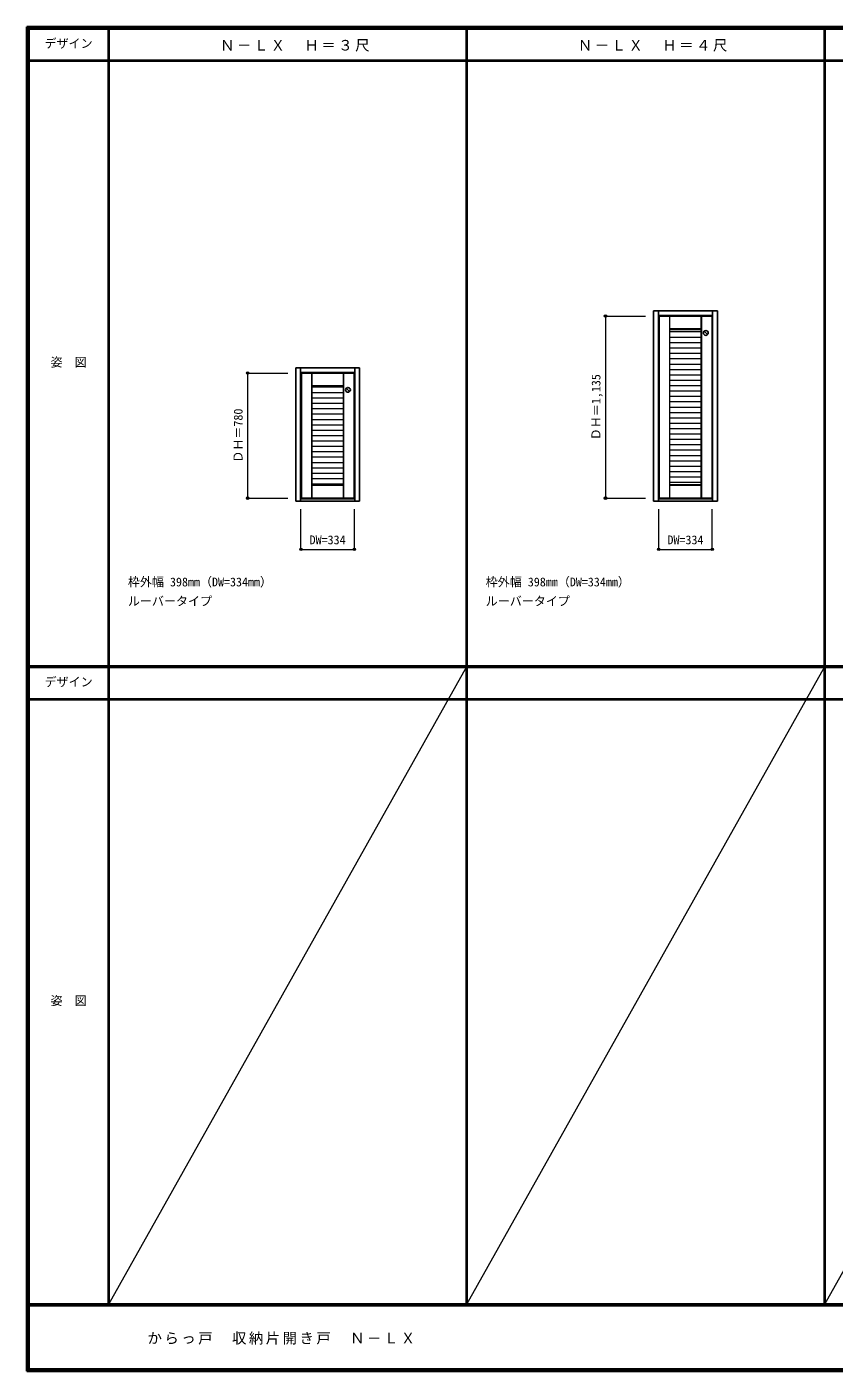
# Model space of a CAD drawing. Units: millimetres, scale not verified. Extents: x -6000 to 5700, y -4307 to 4175.
# Drawn here: x -6000 to -966, y -4205 to 4175 of the extents above; entities that cross this region are included whole.
import ezdxf
from ezdxf.enums import TextEntityAlignment as Align

# ---------------------------------------------------------------- set-up
doc = ezdxf.new("R2010")
doc.units = ezdxf.units.MM
doc.header["$LTSCALE"] = 30
doc.header["$PDMODE"] = 32
doc.header["$PDSIZE"] = 15
doc.linetypes.add('DASHED1', pattern=[1.8, 1.2, -0.6])
for name, color, linetype, lineweight in [('0-2_扉', 3, 'Continuous', 25), ('0-3_仕上げ', 7, 'Continuous', 18), ('0-4_枠', 3, 'Continuous', 25), ('0-8_取手W', 3, 'DASHED1', 25), ('0-B_寸法', 4, 'Continuous', 9), ('0-C_ハッチ', 7, 'Continuous', 18), ('F-1_枠', 6, 'Continuous', 40), ('F-A_文字', 7, 'Continuous', 18)]:
    doc.layers.add(name, color=color, linetype=linetype, lineweight=lineweight)
doc.layers.add('0-A_文字', color=7, linetype='Continuous')
doc.styles.add('ＭＳ ゴシック', font='')
doc.styles.get('ＭＳ ゴシック').set_extended_font_data('MS Gothic')

msp = doc.modelspace()

# ---------------------------------------------------------------- linework, layer by layer
at = {"layer": '0-2_扉'}
for p, q in [((-1725.6, 2372), (-1725.6, 1237)), ((-3957.2, 2017), (-4291.2, 2017)), ((-4291.2, 2017), (-4291.2, 1237)), ((-3957.2, 2017), (-3957.2, 1237)), ((-3957.2, 1237), (-4291.2, 1237)), ((-1725.6, 1237), (-2059.6, 1237))]:
    msp.add_line(p, q, dxfattribs=at)
msp.add_lwpolyline([(-1725.6, 2372), (-2059.6, 2372), (-2059.6, 1237)], dxfattribs=at)
at = {"layer": '0-3_仕上げ'}
for p, q in [((-2056.6, 2372), (-2056.6, 1237)), ((-1991.6, 2372), (-1991.6, 1237)), ((-1990.6, 1237), (-1990.6, 2372)), ((-1794.6, 1237), (-1794.6, 2372)), ((-1793.6, 2372), (-1793.6, 1237)), ((-1728.6, 2372), (-1728.6, 1237)), ((-1794.6, 2292), (-1990.6, 2292)), ((-1990.6, 2289), (-1794.6, 2289)), ((-4288.2, 2017), (-4288.2, 1237)), ((-4223.2, 2017), (-4223.2, 1237)), ((-4222.2, 1237), (-4222.2, 2017)), ((-4026.2, 1237), (-4026.2, 2017)), ((-4025.2, 2017), (-4025.2, 1237)), ((-3960.2, 2017), (-3960.2, 1237)), ((-4026.2, 1937), (-4222.2, 1937)), ((-4222.2, 1934), (-4026.2, 1934)), ((-4026.2, 1320), (-4222.2, 1320)), ((-4026.2, 1317), (-4222.2, 1317)), ((-1794.6, 1320), (-1990.6, 1320)), ((-1794.6, 1317), (-1990.6, 1317))]:
    msp.add_line(p, q, dxfattribs=at)
at = {"layer": '0-4_枠'}
for p, q in [((-2091.6, 1218), (-2091.6, 2405)), ((-2091.6, 2405), (-1693.6, 2405)), ((-2061.6, 1218), (-2061.6, 2405)), ((-2061.6, 2375), (-1723.6, 2375)), ((-1723.6, 1218), (-1723.6, 2405)), ((-1693.6, 1218), (-1693.6, 2405)), ((-4323.2, 1218), (-4323.2, 2050)), ((-4323.2, 2050), (-3925.2, 2050)), ((-4293.2, 1218), (-4293.2, 2050)), ((-4293.2, 2020), (-3955.2, 2020)), ((-3955.2, 1218), (-3955.2, 2050)), ((-3925.2, 1218), (-3925.2, 2050)), ((-4323.2, 1218), (-3925.2, 1218)), ((-4293.2, 1233), (-3955.2, 1233)), ((-2091.6, 1218), (-1693.6, 1218)), ((-2061.6, 1233), (-1723.6, 1233))]:
    msp.add_line(p, q, dxfattribs=at)
at = {"layer": '0-8_取手W'}
for p, q in [((-1755.49, 2256.4), (-1776.63, 2277.68)), ((-3987.09, 1901.4), (-4008.23, 1922.68))]:
    msp.add_line(p, q, dxfattribs=at)
at = {"layer": '0-8_取手W', "linetype": 'Continuous'}
for centre in [(-1766.14, 2266.96), (-3997.74, 1911.96)]:
    msp.add_circle(centre, 15, dxfattribs=at)
at = {"layer": '0-B_寸法'}
for p, q in [((-2391.6, 2372), (-2391.6, 1237)), ((-2391.6, 2372), (-2141.6, 2372)), ((-4623.2, 2017), (-4623.2, 1237)), ((-4623.2, 2017), (-4373.2, 2017)), ((-4623.2, 1237), (-4373.2, 1237)), ((-2391.6, 1237), (-2141.6, 1237)), ((-4291.2, 918), (-4291.2, 1168)), ((-3957.2, 918), (-3957.2, 1168)), ((-2059.6, 918), (-2059.6, 1168)), ((-1725.6, 918), (-1725.6, 1168)), ((-4291.2, 918), (-3957.2, 918)), ((-2059.6, 918), (-1725.6, 918))]:
    msp.add_line(p, q, dxfattribs=at)
at = {"layer": '0-B_寸法', "color": 7}
for p in [(-2391.6, 2372), (-4623.2, 2017), (-4623.2, 1237), (-2391.6, 1237), (-4291.2, 918), (-3957.2, 918), (-2059.6, 918), (-1725.6, 918)]:
    msp.add_point(p, dxfattribs=at)
at = {"layer": '0-C_ハッチ'}
for p, q in [((-1794.6, 2274.79), (-1990.6, 2274.79)), ((-1794.6, 2238.72), (-1990.6, 2238.72)), ((-1794.6, 2205.22), (-1990.6, 2205.22)), ((-1794.6, 2171.72), (-1990.6, 2171.72)), ((-1794.6, 2138.22), (-1990.6, 2138.22)), ((-1794.6, 2104.72), (-1990.6, 2104.72)), ((-1794.6, 2071.22), (-1990.6, 2071.22)), ((-1794.6, 2037.72), (-1990.6, 2037.72)), ((-4026.2, 1929.79), (-4222.2, 1929.79)), ((-1794.6, 2004.22), (-1990.6, 2004.22)), ((-1794.6, 1970.72), (-1990.6, 1970.72)), ((-1794.6, 1937.22), (-1990.6, 1937.22)), ((-4026.2, 1893.72), (-4222.2, 1893.72)), ((-4026.2, 1860.22), (-4222.2, 1860.22)), ((-1794.6, 1903.72), (-1990.6, 1903.72)), ((-1794.6, 1870.22), (-1990.6, 1870.22)), ((-4026.2, 1826.72), (-4222.2, 1826.72)), ((-4026.2, 1793.22), (-4222.2, 1793.22)), ((-1794.6, 1836.72), (-1990.6, 1836.72)), ((-1794.6, 1803.22), (-1990.6, 1803.22)), ((-1794.6, 1769.72), (-1990.6, 1769.72)), ((-4026.2, 1759.72), (-4222.2, 1759.72)), ((-4026.2, 1726.22), (-4222.2, 1726.22)), ((-4026.2, 1692.72), (-4222.2, 1692.72)), ((-1794.6, 1736.22), (-1990.6, 1736.22)), ((-1794.6, 1702.72), (-1990.6, 1702.72)), ((-4026.2, 1659.22), (-4222.2, 1659.22)), ((-4026.2, 1625.72), (-4222.2, 1625.72)), ((-4026.2, 1592.22), (-4222.2, 1592.22)), ((-1794.6, 1669.22), (-1990.6, 1669.22)), ((-1794.6, 1635.72), (-1990.6, 1635.72)), ((-1794.6, 1602.22), (-1990.6, 1602.22)), ((-4026.2, 1558.72), (-4222.2, 1558.72)), ((-4026.2, 1525.22), (-4222.2, 1525.22)), ((-1794.6, 1568.72), (-1990.6, 1568.72)), ((-1794.6, 1535.22), (-1990.6, 1535.22)), ((-4026.2, 1491.72), (-4222.2, 1491.72)), ((-4026.2, 1458.22), (-4222.2, 1458.22)), ((-4026.2, 1424.72), (-4222.2, 1424.72)), ((-1794.6, 1501.72), (-1990.6, 1501.72)), ((-1794.6, 1468.22), (-1990.6, 1468.22)), ((-1794.6, 1434.72), (-1990.6, 1434.72)), ((-4026.2, 1391.22), (-4222.2, 1391.22)), ((-4026.2, 1357.72), (-4222.2, 1357.72)), ((-1794.6, 1401.22), (-1990.6, 1401.22)), ((-1794.6, 1367.72), (-1990.6, 1367.72)), ((-4026.2, 1324.22), (-4222.2, 1324.22)), ((-1794.6, 1334.22), (-1990.6, 1334.22))]:
    msp.add_line(p, q, dxfattribs=at)
at = {"layer": 'F-1_枠'}
for p, q in [((-6000, 4175), (5700, 4175)), ((-6000, 4175), (-6000, -4205)), ((-6000, 4170), (5700, 4170)), ((-6000, 4165), (5700, 4165)), ((-5995, 4175), (-5995, -4205)), ((-5990, 4175), (-5990, -4205)), ((-5490, 4175), (-5490, -3790)), ((-3258.4, 4175), (-3258.4, -3790)), ((-1026.8, 4165), (-1026.8, -3790)), ((-6000, 3965), (5700, 3965)), ((-5990, 190.5), (5690, 190.5)), ((-5990, 187.5), (5690, 187.5)), ((-5990, 184.5), (5690, 184.5)), ((-5990, -15.5), (5690, -15.5)), ((5700, -3790), (-6000, -3790)), ((5700, -3795), (-6000, -3795)), ((5700, -4195), (-6000, -4195)), ((5700, -4200), (-6000, -4200)), ((5700, -4205), (-6000, -4205))]:
    msp.add_line(p, q, dxfattribs=at)
at = {"layer": 'F-A_文字'}
for p, q in [((-3258.4, 184.5), (-5490, -3790)), ((-1026.8, 184.5), (-3258.4, -3790)), ((1204.8, 184.5), (-1026.8, -3790))]:
    msp.add_line(p, q, dxfattribs=at)

# ---------------------------------------------------------------- texts
at = {"layer": '0-A_文字', "style": 'ＭＳ ゴシック'}
for s, p in [('枠外幅 398mm（DW=334mm）', (-5370, 670.5)), ('枠外幅 398mm（DW=334mm）', (-3138.4, 670.5)), ('ルーバータイプ', (-5370, 550.5)), ('ルーバータイプ', (-3138.4, 550.5))]:
    msp.add_text(s, height=54.99, dxfattribs=at).set_placement(p, align=Align.BOTTOM_LEFT)
at = {"layer": '0-A_文字', "char_height": 65.98, "attachment_point": 7, "style": 'ＭＳ ゴシック'}
for s, insert in [('\\T1.17;Ｎ－ＬＸ\u3000Ｈ＝３尺', (-4795.4, 4020)), ('\\T1.17;Ｎ－ＬＸ\u3000Ｈ＝４尺', (-2563.8, 4020))]:
    msp.add_mtext(s, dxfattribs=dict(at, insert=insert))
at = {"layer": '0-B_寸法', "color": 7, "style": 'ＭＳ ゴシック'}
for s, p in [('ＤＨ＝1,135', (-2406.6, 1598.25)), ('ＤＨ＝780', (-4638.2, 1458.25))]:
    msp.add_text(s, height=54.99, rotation=90, dxfattribs=at).set_placement(p, align=Align.BOTTOM_LEFT)
for p in [(-4236.7, 933), (-2005.1, 933)]:
    msp.add_text('DW=334', height=54.99, dxfattribs=at).set_placement(p, align=Align.BOTTOM_LEFT)
at = {"layer": 'F-A_文字', "style": 'ＭＳ ゴシック'}
for s, p in [('デザイン', (-5890, 4027.5)), ('姿\u3000図', (-5852.5, 2040.25)), ('デザイン', (-5890, 47)), ('姿\u3000図', (-5852.5, -1940.25))]:
    msp.add_text(s, height=54.99, dxfattribs=at).set_placement(p, align=Align.BOTTOM_LEFT)
at = {"layer": 'F-A_文字', "insert": (-5247.55, -4040), "char_height": 65.98, "attachment_point": 7, "style": 'ＭＳ ゴシック'}
msp.add_mtext('\\T1.17;からっ戸\u3000収納片開き戸\u3000Ｎ－ＬＸ', dxfattribs=at)

doc.saveas('drawing.dxf')
